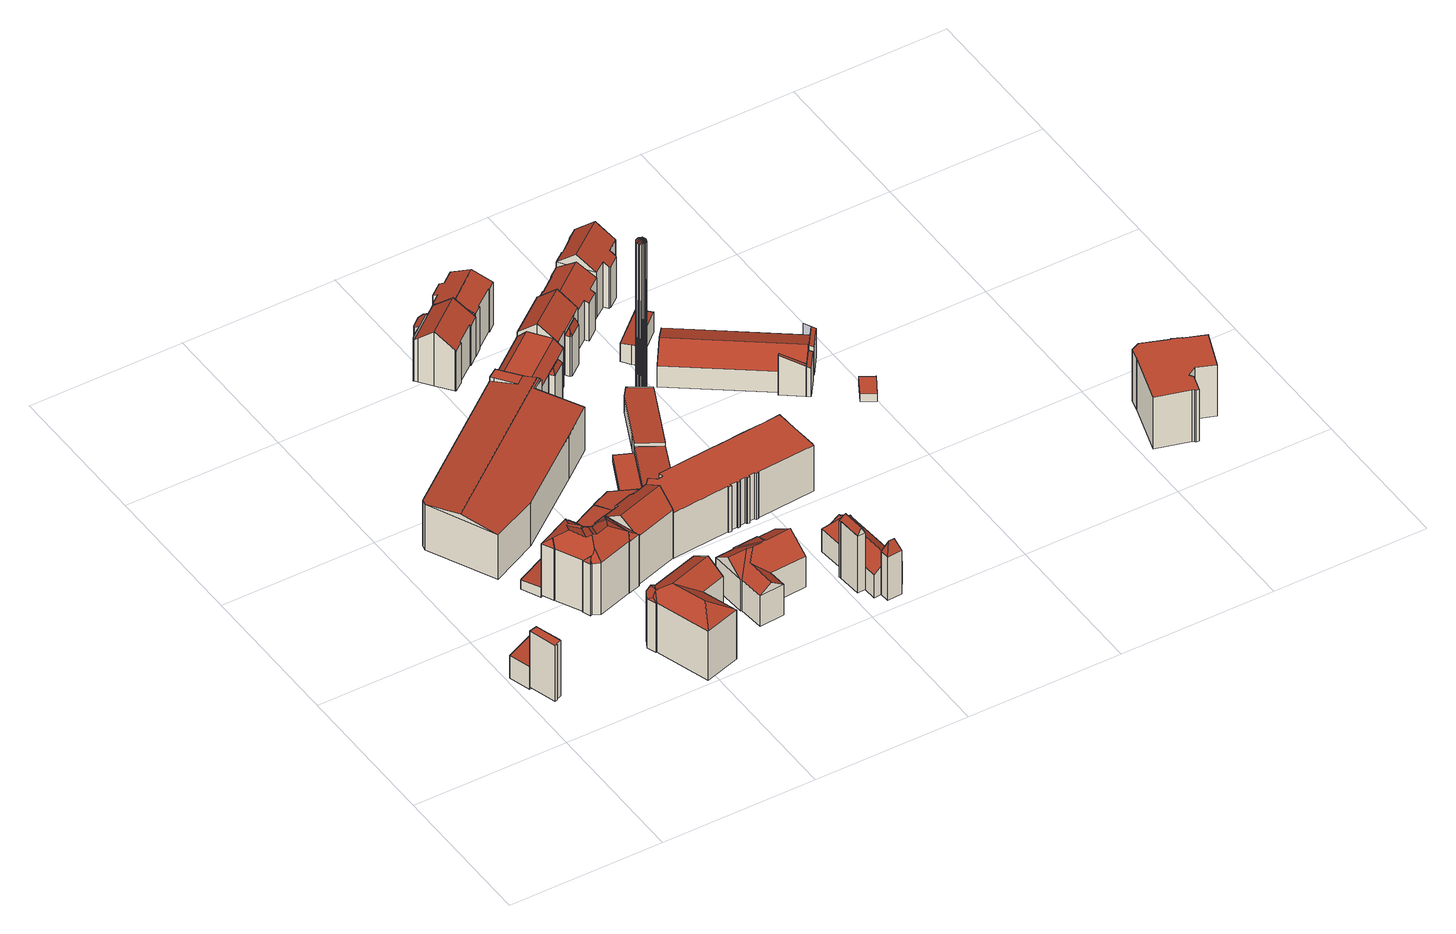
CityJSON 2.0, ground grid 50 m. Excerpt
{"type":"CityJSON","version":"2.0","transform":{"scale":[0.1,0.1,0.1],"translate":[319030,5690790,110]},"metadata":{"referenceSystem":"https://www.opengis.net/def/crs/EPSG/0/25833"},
"CityObjects":{
"building1":{"type":"Building","attributes":{"Dachtyp_tdc":"tdcPolyFlatRoof","Gemeindeschluessel":14713000,"Dachneigung":0,"QualitaetDacherkennung":33,"Geometrietyp2DReferenz":"3000","function":"31001_9998","roofType":"1000","measuredHeight":20.4},"geometry":[{"type":"MultiSurface","lod":"2","boundaries":[[[0,1,2,3]],[[1,4,5,2]],[[4,6,7,5]],[[6,8,9,7]],[[8,10,11,9]],[[10,0,3,11]],[[10,8,6,4,1,0]],[[3,2,5,7,9,11]]],"semantics":{"surfaces":[{"type":"WallSurface"},{"type":"RoofSurface"},{"type":"GroundSurface"}],"values":[0,0,0,0,0,0,1,2]}}]},
"building2":{"type":"Building","attributes":{"Dachtyp_tdc":"tdcPolyFlatRoof","Gemeindeschluessel":14713000,"Dachneigung":3.09,"QualitaetDacherkennung":65,"Geometrietyp2DReferenz":"3000","function":"31001_9998","roofType":"2100","measuredHeight":8.96},"geometry":[{"type":"MultiSurface","lod":"2","boundaries":[[[12,13,14,15]],[[13,16,17,14]],[[16,18,19,17]],[[18,20,21,19]],[[20,22,23,21]],[[22,12,15,23]],[[22,20,18,16,13,12]],[[15,14,17,19,21,23]]],"semantics":{"surfaces":[{"type":"WallSurface"},{"type":"RoofSurface"},{"type":"GroundSurface"}],"values":[0,0,0,0,0,0,1,2]}}]},
"building3":{"type":"Building","attributes":{"Dachtyp_tdc":"tdcFreeFormRoof","Gemeindeschluessel":14713000,"Dachneigung":31.62,"QualitaetDacherkennung":44,"Geometrietyp2DReferenz":"3000","function":"31001_9998","roofType":"5000","measuredHeight":22.79},"geometry":[{"type":"MultiSurface","lod":"2","boundaries":[[[24,25,26,27]],[[25,28,29,26]],[[28,30,31,29]],[[30,32,33,31]],[[32,34,35,33]],[[34,36,37,35]],[[36,38,39,37]],[[38,40,41,39]],[[40,42,43,41]],[[42,44,45,43]],[[44,46,47,45]],[[46,48,49,47]],[[48,50,51,49]],[[50,52,53,51]],[[52,54,55,53]],[[54,56,57,55]],[[56,58,59,57]],[[58,60,61,59]],[[60,62,63,61]],[[62,64,65,63]],[[64,66,67,65]],[[66,68,69,67]],[[68,70,71,69]],[[70,72,73,71]],[[72,74,75,73]],[[74,24,27,75]],[[76,74,72]],[[77,78,79,76,72,70]],[[80,81,82,83,84,77,70,68]],[[85,80,68,66]],[[85,66,64]],[[60,86,87]],[[62,85,64]],[[62,80,85]],[[60,80,62]],[[87,80,60]],[[80,87,81]],[[86,60,58]],[[87,86,58,56]],[[82,81,87,56,54]],[[88,83,82,54,52]],[[88,52,50]],[[89,84,83,88,50,48]],[[90,91,89,48,46]],[[92,93,90,46,44]],[[92,44,42]],[[40,92,42]],[[38,92,40]],[[36,92,38]],[[94,92,36]],[[92,94,93]],[[94,36,34]],[[95,96,91,90,93,94,34,32]],[[95,32,30]],[[96,95,30,28]],[[78,77,84,89,91,96,28,25]],[[79,78,25,24]],[[76,79,24,74]],[[27,26,29,31,33,35,37,39,41,43,45,47,49,51,53,55,57,59,61,63,65,67,69,71,73,75]]],"semantics":{"surfaces":[{"type":"WallSurface"},{"type":"RoofSurface"},{"type":"GroundSurface"}],"values":[0,0,0,0,0,0,0,0,0,0,0,0,0,0,0,0,0,0,0,0,0,0,0,0,0,0,1,1,1,1,1,1,1,1,1,1,1,1,1,1,1,1,1,1,1,1,1,1,1,1,1,1,1,1,1,1,1,1,2]}}]},
"building4":{"type":"Building","attributes":{"Dachtyp_tdc":"tdcFreeFormRoof","Gemeindeschluessel":14713000,"Dachneigung":32.01,"QualitaetDacherkennung":43,"Geometrietyp2DReferenz":"3000","function":"31001_9998","roofType":"5000","measuredHeight":21.73},"geometry":[{"type":"MultiSurface","lod":"2","boundaries":[[[97,98,99,100]],[[98,101,102,99]],[[101,103,104,102]],[[103,105,106,104]],[[105,107,108,106]],[[107,109,110,108]],[[109,111,112,110]],[[111,113,114,112]],[[113,115,116,114]],[[115,117,118,116]],[[117,119,120,118]],[[119,121,122,120]],[[121,97,100,122]],[[123,121,119]],[[121,123,97]],[[124,125,126,123,119,117]],[[127,124,117,115]],[[127,115,113]],[[128,129,125,124,127,113,111]],[[128,111,109]],[[129,128,109,107]],[[130,126,125,129,107,105]],[[131,130,105,103]],[[131,103,101]],[[126,130,131,101,98]],[[123,126,98,97]],[[100,99,102,104,106,108,110,112,114,116,118,120,122]]],"semantics":{"surfaces":[{"type":"WallSurface"},{"type":"RoofSurface"},{"type":"GroundSurface"}],"values":[0,0,0,0,0,0,0,0,0,0,0,0,0,0,0,1,1,0,1,1,1,1,1,1,1,1,2]}}]},
"building5":{"type":"Building","attributes":{"Gemeindeschluessel":14713000,"Geometrietyp2DReferenz":"3000","function":"31001_9998","roofType":"9999"},"children":["building5-1","building5-2"]},
"building5-1":{"type":"BuildingPart","attributes":{"Dachtyp_tdc":"tdcPolyFlatRoof","Dachneigung":2.73,"QualitaetDacherkennung":82,"Geometrietyp2DReferenz":"3000","roofType":"2100","measuredHeight":3.74},"parents":["building5"],"geometry":[{"type":"MultiSurface","lod":"2","boundaries":[[[132,133,134,135,136]],[[133,137,138,134]],[[137,139,140,138]],[[139,141,142,140]],[[141,143,144,142]],[[143,145,146,144]],[[145,147,148,146]],[[145,143,141,139,137,133,132,147]],[[148,135,134,138,140,142,144,146]],[[132,136,147]],[[136,135,148,147]]],"semantics":{"surfaces":[{"type":"WallSurface"},{"type":"RoofSurface"},{"type":"GroundSurface"},{"type":"ClosureSurface"}],"values":[0,0,0,0,0,0,0,1,2,0,3]}}]},
"building5-2":{"type":"BuildingPart","attributes":{"Dachtyp_tdc":"tdcPolyFlatRoof","Dachneigung":3.11,"QualitaetDacherkennung":83,"Geometrietyp2DReferenz":"3000","roofType":"2100","measuredHeight":3.6},"parents":["building5"],"geometry":[{"type":"MultiSurface","lod":"2","boundaries":[[[149,150,151,152]],[[150,136,135,151]],[[147,153,154,148]],[[153,155,156,154]],[[155,157,158,156]],[[157,159,160,158]],[[159,161,162,160]],[[161,149,152,162]],[[161,159,157,155,153,147,136,150,149]],[[152,151,135,148,154,156,158,160,162]],[[148,135,136,147]]],"semantics":{"surfaces":[{"type":"WallSurface"},{"type":"RoofSurface"},{"type":"GroundSurface"},{"type":"ClosureSurface"}],"values":[0,0,0,0,0,0,0,0,1,2,3]}}]},
"building6":{"type":"Building","attributes":{"Dachtyp_tdc":"tdcFreeFormRoof","Gemeindeschluessel":14713000,"Dachneigung":10.08,"QualitaetDacherkennung":20,"Geometrietyp2DReferenz":"3000","function":"31001_9998","roofType":"5000","measuredHeight":18.52},"geometry":[{"type":"MultiSurface","lod":"2","boundaries":[[[163,164,165,166]],[[164,167,168,165]],[[167,169,170,168]],[[169,171,172,170]],[[171,173,174,172]],[[173,175,176,174]],[[175,177,178,176]],[[177,179,180,178]],[[179,163,166,180]],[[181,179,177,175,182]],[[164,163,181,182,173,171,169,167]],[[175,173,182]],[[163,179,181]],[[166,165,168,170,172,174,176,178,180]]],"semantics":{"surfaces":[{"type":"WallSurface"},{"type":"RoofSurface"},{"type":"GroundSurface"}],"values":[0,0,0,0,0,0,0,0,0,1,1,0,0,2]}}]},
"building7":{"type":"Building","attributes":{"Dachtyp_tdc":"tdcFreeFormRoof","Gemeindeschluessel":14713000,"Dachneigung":34.27,"QualitaetDacherkennung":80,"Geometrietyp2DReferenz":"3000","function":"31001_9998","roofType":"5000","measuredHeight":21.81},"geometry":[{"type":"MultiSurface","lod":"2","boundaries":[[[183,184,185,186]],[[184,187,188,185]],[[187,189,190,188]],[[189,191,192,190]],[[191,193,194,192]],[[193,195,196,194]],[[195,197,198,196]],[[197,199,200,198]],[[199,201,202,200]],[[201,183,186,202]],[[203,199,197,195,193,191,189,187,184,204]],[[183,201,203,204]],[[201,199,203]],[[184,183,204]],[[186,185,188,190,192,194,196,198,200,202]]],"semantics":{"surfaces":[{"type":"WallSurface"},{"type":"RoofSurface"},{"type":"GroundSurface"}],"values":[0,0,0,0,0,0,0,0,0,0,1,1,0,0,2]}}]},
"building8":{"type":"Building","attributes":{"Dachtyp_tdc":"tdcFreeFormRoof","Gemeindeschluessel":14713000,"Dachneigung":35.1,"QualitaetDacherkennung":60,"Geometrietyp2DReferenz":"3000","function":"31001_9998","roofType":"5000","measuredHeight":16.43},"geometry":[{"type":"MultiSurface","lod":"2","boundaries":[[[205,206,207,208]],[[206,209,210,207]],[[209,211,212,210]],[[211,213,214,212]],[[213,215,216,214]],[[215,217,218,216]],[[217,219,220,218]],[[219,221,222,220]],[[221,223,224,222]],[[223,225,226,224]],[[225,227,228,226]],[[227,229,230,228]],[[229,205,208,230]],[[231,232,229,227]],[[233,234,235,231,227,225]],[[233,225,223]],[[234,233,223,221]],[[236,237,238,239,240,235,234,221,219]],[[236,217,215]],[[217,236,219]],[[237,236,215,213]],[[238,237,213,211]],[[239,238,211,209]],[[240,239,209,206]],[[232,231,235,240,206,205]],[[232,205,229]],[[208,207,210,212,214,216,218,220,222,224,226,228,230]]],"semantics":{"surfaces":[{"type":"WallSurface"},{"type":"RoofSurface"},{"type":"GroundSurface"}],"values":[0,0,0,0,0,0,0,0,0,0,0,0,0,1,1,0,1,1,0,0,1,1,1,1,1,0,2]}}]},
"building9":{"type":"Building","attributes":{"Gemeindeschluessel":14713000,"Dachneigung":90,"Dachorientierung":0,"MittlereTraufHoehe":128.42,"QualitaetDacherkennung":96,"ObjektHoehe":17.37,"BodenHoehe":111.05,"Geometrietyp2DReferenz":"3000","AbsoluteHoehe":128.42,"Dachflaeche":51.91,"function":"31001_9998","roofType":"1000","measuredHeight":17.37,"storeysAboveGround":6},"geometry":[{"type":"MultiSurface","lod":"2","boundaries":[[[241,242,243,244]],[[242,245,246,243]],[[245,247,248,246]],[[247,249,250,248]],[[249,241,244,250]],[[249,247,245,242,241]],[[244,243,246,248,250]]],"semantics":{"surfaces":[{"type":"WallSurface"},{"type":"RoofSurface"},{"type":"GroundSurface"}],"values":[0,0,0,0,0,1,2]}}]},
"building10":{"type":"Building","attributes":{"Dachtyp_tdc":"tdcPolyFlatRoof","Gemeindeschluessel":14713000,"Dachneigung":0,"QualitaetDacherkennung":86,"Geometrietyp2DReferenz":"3000","function":"31001_2463","roofType":"1000","measuredHeight":2.29},"geometry":[{"type":"MultiSurface","lod":"2","boundaries":[[[251,252,253,254]],[[252,255,256,253]],[[255,257,258,256]],[[257,251,254,258]],[[257,255,252,251]],[[254,253,256,258]]],"semantics":{"surfaces":[{"type":"WallSurface"},{"type":"RoofSurface"},{"type":"GroundSurface"}],"values":[0,0,0,0,1,2]}}]},
"building11":{"type":"Building","attributes":{"Gemeindeschluessel":14713000,"Geometrietyp2DReferenz":"3000","function":"31001_9998","roofType":"9999"},"children":["building11-1","building11-2"]},
"building11-1":{"type":"BuildingPart","attributes":{"Dachtyp_tdc":"tdcPolyFlatRoof","Dachneigung":29.28,"QualitaetDacherkennung":52,"Geometrietyp2DReferenz":"3000","roofType":"2100","measuredHeight":16.07},"parents":["building11"],"geometry":[{"type":"MultiSurface","lod":"2","boundaries":[[[259,260,261,262,263]],[[260,264,265,261]],[[264,266,267,265]],[[266,268,269,267]],[[268,270,271,269]],[[270,272,273,271]],[[272,274,275,273]],[[274,276,277,278,275]],[[274,272,270,268,266,264,260,259,276]],[[278,262,261,265,267,269,271,273,275]],[[259,263,277,276]],[[263,262,278,277]]],"semantics":{"surfaces":[{"type":"WallSurface"},{"type":"RoofSurface"},{"type":"GroundSurface"},{"type":"ClosureSurface"}],"values":[0,0,0,0,0,0,0,0,1,2,0,3]}}]},
"building11-2":{"type":"BuildingPart","attributes":{"Dachtyp_tdc":"tdcGableRoof","Dachneigung":37.31,"QualitaetDacherkennung":60,"Geometrietyp2DReferenz":"3000","roofType":"3100","measuredHeight":19.65},"parents":["building11"],"geometry":[{"type":"MultiSurface","lod":"2","boundaries":[[[279,280,281,282]],[[280,283,284,281]],[[283,285,286,284]],[[285,287,288,286]],[[287,289,290,288]],[[289,291,292,290]],[[291,293,294,292]],[[293,263,262,294]],[[277,295,296,278]],[[295,297,298,296]],[[297,299,300,298]],[[299,301,302,300]],[[301,279,282,302]],[[297,295,277,263,293,291]],[[291,289,287,285,283,280,279,301,299,297]],[[282,281,284,286,288,290,292,294,262,278,296,298,300,302]],[[277,278,262,263]]],"semantics":{"surfaces":[{"type":"WallSurface"},{"type":"RoofSurface"},{"type":"GroundSurface"},{"type":"ClosureSurface"}],"values":[0,0,0,0,0,0,0,0,0,0,0,0,0,1,1,2,3]}}]},
"building12":{"type":"Building","attributes":{"Gemeindeschluessel":14713000,"Dachtyp_tdc":"tdcPolyFlatRoof","Dachneigung":4.76,"QualitaetDacherkennung":88,"Geometrietyp2DReferenz":"3000","function":"31001_2463","roofType":"2100","measuredHeight":4.45},"geometry":[{"type":"MultiSurface","lod":"2","boundaries":[[[303,304,305,306]],[[304,307,308,305]],[[307,309,310,308]],[[309,311,312,310]],[[311,313,314,312]],[[313,315,316,314]],[[315,303,306,316]],[[315,313,311,309,307,304,303]],[[306,305,308,310,312,314,316]]],"semantics":{"surfaces":[{"type":"WallSurface"},{"type":"RoofSurface"},{"type":"GroundSurface"}],"values":[0,0,0,0,0,0,0,1,2]}}]},
"building13":{"type":"Building","attributes":{"Gemeindeschluessel":14713000,"Geometrietyp2DReferenz":"3000","function":"31001_9998","roofType":"9999"},"children":["building13-1","building13-2"]},
"building13-1":{"type":"BuildingPart","attributes":{"Dachtyp_tdc":"tdcFreeFormRoof","Dachneigung":61.38,"QualitaetDacherkennung":21,"Geometrietyp2DReferenz":"3000","roofType":"5000","measuredHeight":16.01},"parents":["building13"],"geometry":[{"type":"MultiSurface","lod":"2","boundaries":[[[317,318,319,320,321]],[[318,322,323,319]],[[322,324,325,323]],[[326,324,322]],[[327,326,322,318]],[[327,318,317,328]],[[326,327,328,324]],[[320,319,323,325,329]],[[328,329,325,324]],[[321,328,317]],[[321,320,329,328]]],"semantics":{"surfaces":[{"type":"WallSurface"},{"type":"RoofSurface"},{"type":"GroundSurface"},{"type":"ClosureSurface"}],"values":[0,0,0,1,1,1,1,2,3,0,3]}}]},
"building13-2":{"type":"BuildingPart","attributes":{"Dachtyp_tdc":"tdcCutGableRoof","Dachneigung":2.01,"QualitaetDacherkennung":74,"Geometrietyp2DReferenz":"3000","roofType":"9999","measuredHeight":17.24},"parents":["building13"],"geometry":[{"type":"MultiSurface","lod":"2","boundaries":[[[330,331,332,333]],[[331,321,320,332]],[[324,334,325]],[[334,335,336,325]],[[335,337,338,336]],[[337,339,340,338]],[[339,341,342,340]],[[341,343,344,342]],[[343,345,346,344]],[[345,347,348,346]],[[347,349,350,348]],[[349,351,352,350]],[[351,330,333,352]],[[339,337,335,334,324,328,321,331,330,351]],[[349,347,345,343,341]],[[351,349,341,339]],[[333,332,320,329,325,336,338,340,342,344,346,348,350,352]],[[329,320,321,328]],[[324,325,329,328]]],"semantics":{"surfaces":[{"type":"WallSurface"},{"type":"RoofSurface"},{"type":"GroundSurface"},{"type":"ClosureSurface"}],"values":[0,0,0,0,0,0,0,0,0,0,0,0,0,1,1,1,2,3,3]}}]},
"building14":{"type":"Building","attributes":{"Dachtyp_tdc":"tdcPolyFlatRoof","Gemeindeschluessel":14713000,"Dachneigung":0,"QualitaetDacherkennung":47,"Geometrietyp2DReferenz":"3000","function":"31001_9998","roofType":"1000","measuredHeight":16.75},"geometry":[{"type":"MultiSurface","lod":"2","boundaries":[[[353,354,355,356,357,358,359,360,361,362,363,364,365,366,367,368,369,370,371,372,373,374,375,376,377,378,379,380,381,382,383,384,385,386,387,388,389,390,391]],[[392,393,394,395,396,397,398,399,400,401,402,403,404,405,406,407,408,409,410,411,412,413,414,415,416,417,418,419,420,421,422,423,424,425,426,427,428,429,430]],[[391,390,393,392]],[[390,389,394,393]],[[389,388,395,394]],[[388,387,396,395]],[[387,386,397,396]],[[386,385,398,397]],[[385,384,399,398]],[[384,383,400,399]],[[383,382,401,400]],[[382,381,402,401]],[[381,380,403,402]],[[380,379,404,403]],[[379,378,405,404]],[[378,377,406,405]],[[377,376,407,406]],[[376,375,408,407]],[[375,374,409,408]],[[374,373,410,409]],[[373,372,411,410]],[[372,371,412,411]],[[371,370,413,412]],[[370,369,414,413]],[[369,368,415,414]],[[368,367,416,415]],[[367,366,417,416]],[[366,365,418,417]],[[365,364,419,418]],[[364,363,420,419]],[[363,362,421,420]],[[362,361,422,421]],[[361,360,423,422]],[[360,359,424,423]],[[359,358,425,424]],[[358,357,426,425]],[[357,356,427,426]],[[356,355,428,427]],[[355,354,429,428]],[[354,353,430,429]],[[353,391,392,430]]],"semantics":{"surfaces":[{"type":"RoofSurface"},{"type":"GroundSurface"},{"type":"WallSurface"}],"values":[0,1,2,2,2,2,2,2,2,2,2,2,2,2,2,2,2,2,2,2,2,2,2,2,2,2,2,2,2,2,2,2,2,2,2,2,2,2,2,2,2]}}]},
"building15":{"type":"Building","attributes":{"Gemeindeschluessel":14713000,"Geometrietyp2DReferenz":"3000","function":"31001_9998","roofType":"9999"},"children":["building15-1","building15-2","building15-3"]},
"building15-1":{"type":"BuildingPart","attributes":{"Dachtyp_tdc":"tdcFreeFormRoof","Dachneigung":69.56,"QualitaetDacherkennung":9,"Geometrietyp2DReferenz":"3000","roofType":"5000","measuredHeight":19.92},"parents":["building15"],"geometry":[{"type":"MultiSurface","lod":"2","boundaries":[[[431,432,433,434]],[[432,435,436,433]],[[435,437,438,436]],[[437,439,438]],[[431,434,440]],[[441,437,435]],[[442,441,435,432]],[[442,432,431]],[[441,442,431,437]],[[433,436,438,443,434]],[[440,444,439,437,431]],[[440,434,443,444]],[[443,438,439,444]]],"semantics":{"surfaces":[{"type":"WallSurface"},{"type":"RoofSurface"},{"type":"GroundSurface"},{"type":"ClosureSurface"}],"values":[0,0,0,0,0,1,1,1,1,2,0,3,3]}}]},
"building15-2":{"type":"BuildingPart","attributes":{"Dachtyp_tdc":"tdcFreeFormRoof","Dachneigung":63.8,"QualitaetDacherkennung":9,"Geometrietyp2DReferenz":"3000","roofType":"5000","measuredHeight":23.28},"parents":["building15"],"geometry":[{"type":"MultiSurface","lod":"2","boundaries":[[[445,446,447,448,449]],[[446,450,451,447]],[[450,452,453,451]],[[452,454,455,453]],[[454,456,457,455]],[[456,458,457]],[[454,452,459,446,460,461]],[[461,460,445,456]],[[461,456,454]],[[450,459,452]],[[446,459,450]],[[445,460,446]],[[448,447,451,453,455,457]],[[449,458,456,445]],[[449,448,457,458]]],"semantics":{"surfaces":[{"type":"WallSurface"},{"type":"RoofSurface"},{"type":"GroundSurface"},{"type":"ClosureSurface"}],"values":[0,0,0,0,0,0,1,1,1,0,0,0,2,0,3]}}]},
"building15-3":{"type":"BuildingPart","attributes":{"Dachtyp_tdc":"tdcHipAndGableRoof","Dachneigung":43.16,"QualitaetDacherkennung":60,"Geometrietyp2DReferenz":"3000","roofType":"5000","measuredHeight":12.64},"parents":["building15"],"geometry":[{"type":"MultiSurface","lod":"2","boundaries":[[[439,462,463,438]],[[462,464,465,463]],[[464,449,448,465]],[[458,466,457]],[[466,467,468,457]],[[467,469,470,468]],[[469,471,472,470]],[[471,473,474,472]],[[473,475,476,474]],[[475,440,434,476]],[[471,469,467,477]],[[467,466,458,449,464,462,439,444,477]],[[444,440,475,473,471,477]],[[434,443,438,463,465,448,457,468,470,472,474,476]],[[443,434,440,444]],[[443,444,439,438]],[[458,457,448,449]]],"semantics":{"surfaces":[{"type":"WallSurface"},{"type":"RoofSurface"},{"type":"GroundSurface"},{"type":"ClosureSurface"}],"values":[0,0,0,0,0,0,0,0,0,0,1,1,1,2,3,3,3]}}]},
"building16":{"type":"Building","attributes":{"Dachtyp_tdc":"tdcFreeFormRoof","Gemeindeschluessel":14713000,"Dachneigung":24.02,"QualitaetDacherkennung":42,"Geometrietyp2DReferenz":"3000","function":"31001_9998","roofType":"5000","measuredHeight":18.43},"geometry":[{"type":"MultiSurface","lod":"2","boundaries":[[[478,479,480,481]],[[479,482,483,480]],[[482,484,485,483]],[[484,486,487,485]],[[486,488,489,487]],[[488,490,491,489]],[[490,492,493,491]],[[492,494,495,493]],[[494,496,497,495]],[[496,498,499,497]],[[500,479,478,501,502,503,504,498,505]],[[490,488,486,484,482,500,505,496,494,492]],[[498,504,506,499]],[[504,503,507,506]],[[503,502,508,507]],[[502,501,509,508]],[[501,478,481,509]],[[482,479,500]],[[498,496,505]],[[499,506,507,508,509,481,480,483,485,487,489,491,493,495,497]]],"semantics":{"surfaces":[{"type":"WallSurface"},{"type":"RoofSurface"},{"type":"GroundSurface"}],"values":[0,0,0,0,0,0,0,0,0,0,1,1,0,0,0,0,0,0,0,2]}}]},
"building17":{"type":"Building","attributes":{"Dachtyp_tdc":"tdcPolyFlatRoof","Gemeindeschluessel":14713000,"Dachneigung":4.49,"QualitaetDacherkennung":85,"Geometrietyp2DReferenz":"3000","function":"31001_2463","roofType":"2100","measuredHeight":5.58},"geometry":[{"type":"MultiSurface","lod":"2","boundaries":[[[510,511,312,314]],[[511,512,513,312]],[[512,514,515,513]],[[514,516,517,515]],[[516,518,519,517]],[[518,520,521,519]],[[520,522,523,521]],[[522,510,314,523]],[[522,520,518,516,514,512,511,510]],[[314,312,513,515,517,519,521,523]]],"semantics":{"surfaces":[{"type":"WallSurface"},{"type":"RoofSurface"},{"type":"GroundSurface"}],"values":[0,0,0,0,0,0,0,0,1,2]}}]},
"building18":{"type":"Building","attributes":{"Dachtyp_tdc":"tdcFreeFormRoof","Gemeindeschluessel":14713000,"Dachneigung":30.57,"QualitaetDacherkennung":40,"Geometrietyp2DReferenz":"3000","function":"31001_9998","roofType":"5000","measuredHeight":4.88},"geometry":[{"type":"MultiSurface","lod":"2","boundaries":[[[524,525,526,527]],[[525,528,529,526]],[[528,530,531,529]],[[530,532,533,531]],[[532,534,535,533]],[[534,536,537,535]],[[536,524,527,537]],[[530,528,525,538,532]],[[534,532,538,524,536]],[[525,524,538]],[[527,526,529,531,533,535,537]]],"semantics":{"surfaces":[{"type":"WallSurface"},{"type":"RoofSurface"},{"type":"GroundSurface"}],"values":[0,0,0,0,0,0,0,1,1,0,2]}}]},
"building19":{"type":"Building","attributes":{"Gemeindeschluessel":14713000,"Geometrietyp2DReferenz":"3000","function":"31001_9998","roofType":"9999"},"children":["building19-1","building19-2"]},
"building19-1":{"type":"BuildingPart","attributes":{"Dachtyp_tdc":"tdcFreeFormRoof","Dachneigung":69.5,"QualitaetDacherkennung":16,"Geometrietyp2DReferenz":"3000","roofType":"5000","measuredHeight":17.27},"parents":["building19"],"geometry":[{"type":"MultiSurface","lod":"2","boundaries":[[[539,540,541,542]],[[540,543,544,541]],[[543,545,546,544]],[[545,547,548,546]],[[547,549,550,548]],[[549,551,552,550]],[[553,539,542]],[[551,549,554,555]],[[549,547,554]],[[547,545,556,557,555,554]],[[545,543,556]],[[543,540,539,553,540,557,556]],[[540,551,555,557]],[[541,544,546,548,550,552,541,542]],[[541,552,551,540]],[[541,540,553,542]]],"semantics":{"surfaces":[{"type":"WallSurface"},{"type":"RoofSurface"},{"type":"GroundSurface"},{"type":"ClosureSurface"}],"values":[0,0,0,0,0,0,0,1,1,1,1,1,1,2,3,3]}}]},
"building19-2":{"type":"BuildingPart","attributes":{"Dachtyp_tdc":"tdcGableRoof","Dachneigung":39.05,"QualitaetDacherkennung":70,"Geometrietyp2DReferenz":"3000","roofType":"3100","measuredHeight":20.92},"parents":["building19"],"geometry":[{"type":"MultiSurface","lod":"2","boundaries":[[[558,559,560,552,551]],[[559,561,562,560]],[[561,563,564,562]],[[563,565,566,564]],[[565,567,568,566]],[[567,569,570,568]],[[569,571,572,570]],[[571,573,542,572]],[[573,553,542]],[[569,567,565,563]],[[563,561,559,558,573,571,569]],[[541,552,560,562,564,566,568,570,572,542]],[[551,540,553,573,558]],[[551,552,541,540]],[[541,542,553,540]]],"semantics":{"surfaces":[{"type":"WallSurface"},{"type":"RoofSurface"},{"type":"GroundSurface"},{"type":"ClosureSurface"}],"values":[0,0,0,0,0,0,0,0,0,1,1,2,0,3,3]}}]},
"building20":{"type":"Building","attributes":{"Stand_DGM":"2023","Stand_Basis-DLM":"2022","Gemeindeschluessel":"14713000","ObjektHoehe":55,"Stand_Laserscan":"2023","BodenHoehe":111.44,"Stand_3D-Stadtmodell":"2025","Geometrietyp2DReferenz":1000,"AbsoluteHoehe":166.44,"function":"51002_1260","roofType":"9999","measuredHeight":55},"geometry":[{"type":"MultiSurface","lod":"2","boundaries":[[[574,575,576]],[[574,576,577]],[[574,577,578]],[[574,578,579]],[[574,579,580]],[[574,580,581]],[[574,581,582]],[[574,582,583]],[[574,583,584]],[[574,584,585]],[[574,585,586]],[[574,586,587]],[[574,587,588]],[[574,588,589]],[[574,589,590]],[[574,590,591]],[[574,591,592]],[[574,592,593]],[[576,575,594]],[[576,594,595]],[[575,574,596]],[[575,596,594]],[[574,593,597]],[[574,597,596]],[[593,592,598]],[[593,598,597]],[[592,591,599]],[[592,599,598]],[[591,590,600]],[[591,600,599]],[[590,589,601]],[[590,601,600]],[[589,588,602]],[[589,602,601]],[[588,587,603]],[[588,603,602]],[[587,586,604]],[[587,604,603]],[[586,585,605]],[[586,605,604]],[[585,584,606]],[[585,606,605]],[[584,583,607]],[[584,607,606]],[[583,582,608]],[[583,608,607]],[[582,581,609]],[[582,609,608]],[[581,580,610]],[[581,610,609]],[[580,579,611]],[[580,611,610]],[[579,578,612]],[[579,612,611]],[[578,577,613]],[[578,613,612]],[[577,576,595]],[[577,595,613]],[[613,595,594]],[[613,594,596]],[[613,596,597]],[[613,597,598]],[[613,598,599]],[[613,599,600]],[[613,600,601]],[[613,601,602]],[[613,602,603]],[[613,603,604]],[[613,604,605]],[[613,605,606]],[[613,606,607]],[[613,607,608]],[[613,608,609]],[[613,609,610]],[[613,610,611]],[[613,611,612]]],"semantics":{"surfaces":[{"type":"RoofSurface"},{"type":"WallSurface"},{"type":"GroundSurface"}],"values":[0,0,0,0,0,0,0,0,0,0,0,0,0,0,0,0,0,0,1,1,1,1,1,1,1,1,1,1,1,1,1,1,1,1,1,1,1,1,1,1,1,1,1,1,1,1,1,1,1,1,1,1,1,1,1,1,1,1,2,2,2,2,2,2,2,2,2,2,2,2,2,2,2,2,2,2]}}]},
"building21":{"type":"Building","attributes":{"Dachtyp_tdc":"tdcFreeFormRoof","Gemeindeschluessel":14713000,"Dachneigung":33.47,"QualitaetDacherkennung":63,"Geometrietyp2DReferenz":"3000","function":"31001_9998","roofType":"5000","measuredHeight":18.44},"geometry":[{"type":"MultiSurface","lod":"2","boundaries":[[[614,615,616,617]],[[615,618,619,616]],[[618,620,621,619]],[[620,622,623,621]],[[622,624,625,623]],[[624,626,627,625]],[[626,628,629,627]],[[628,630,631,629]],[[630,632,633,631]],[[632,634,635,633]],[[634,636,637,635]],[[636,614,617,637]],[[615,614,638,639,624,622,620,618]],[[636,634,632,630,628,626,639,638]],[[626,624,639]],[[614,636,638]],[[617,616,619,621,623,625,627,629,631,633,635,637]]],"semantics":{"surfaces":[{"type":"WallSurface"},{"type":"RoofSurface"},{"type":"GroundSurface"}],"values":[0,0,0,0,0,0,0,0,0,0,0,0,1,1,0,0,2]}}]},
"building22":{"type":"Building","attributes":{"Dachtyp_tdc":"tdcPolyFlatRoof","Gemeindeschluessel":14713000,"Dachneigung":5.95,"QualitaetDacherkennung":72,"Geometrietyp2DReferenz":"3000","function":"31001_9998","roofType":"2100","measuredHeight":7.22},"geometry":[{"type":"MultiSurface","lod":"2","boundaries":[[[640,641,642,643]],[[641,644,645,642]],[[644,646,647,645]],[[646,648,649,647]],[[648,650,651,649]],[[650,652,653,651]],[[652,640,643,653]],[[652,650,648,646,644,641,640]],[[643,642,645,647,649,651,653]]],"semantics":{"surfaces":[{"type":"WallSurface"},{"type":"RoofSurface"},{"type":"GroundSurface"}],"values":[0,0,0,0,0,0,0,1,2]}}]},
"building23":{"type":"Building","attributes":{"Dachtyp_tdc":"tdcFreeFormRoof","Gemeindeschluessel":14713000,"Dachneigung":38.75,"QualitaetDacherkennung":55,"Geometrietyp2DReferenz":"3000","function":"31001_9998","roofType":"5000","measuredHeight":21.34},"geometry":[{"type":"MultiSurface","lod":"2","boundaries":[[[654,655,656,637]],[[655,657,658,656]],[[657,659,660,658]],[[659,661,662,660]],[[661,663,664,662]],[[663,665,666,664]],[[665,667,668,666]],[[667,669,670,668]],[[669,671,672,670]],[[671,673,674,672]],[[673,675,676,674]],[[675,677,678,676]],[[677,679,617,678]],[[679,654,637,617]],[[667,665,680,681,679,677,675,673,671,669]],[[663,661,659,657,655,654,681,680]],[[665,663,680]],[[654,679,681]],[[637,656,658,660,662,664,666,668,670,672,674,676,678,617]]],"semantics":{"surfaces":[{"type":"WallSurface"},{"type":"RoofSurface"},{"type":"GroundSurface"}],"values":[0,0,0,0,0,0,0,0,0,0,0,0,0,0,1,1,0,0,2]}}]},
"building24":{"type":"Building","attributes":{"Gemeindeschluessel":14713000,"Geometrietyp2DReferenz":"3000","function":"31001_9998","roofType":"9999"},"children":["building24-1","building24-2","building24-3","building24-4","building24-5"]},
"building24-1":{"type":"BuildingPart","attributes":{"Dachtyp_tdc":"tdcPolyFlatRoof","Dachneigung":7.65,"QualitaetDacherkennung":49,"Geometrietyp2DReferenz":"3000","roofType":"2100","measuredHeight":6.35},"parents":["building24"],"geometry":[{"type":"MultiSurface","lod":"2","boundaries":[[[682,683,684,685]],[[683,686,687,684]],[[686,688,689,687]],[[688,690,691,689]],[[690,692,693,691]],[[692,694,695,693]],[[694,696,697,695]],[[696,698,699,697]],[[698,700,701,699]],[[700,702,703,701]],[[702,704,705,703]],[[706,682,685,707]],[[706,704,702,700,698,696,694,692,690,688,686,683,682]],[[685,684,687,689,691,693,695,697,699,701,703,705,707]],[[707,705,704,706]]],"semantics":{"surfaces":[{"type":"WallSurface"},{"type":"RoofSurface"},{"type":"GroundSurface"},{"type":"ClosureSurface"}],"values":[0,0,0,0,0,0,0,0,0,0,0,0,1,2,3]}}]},
"building24-2":{"type":"BuildingPart","attributes":{"Dachtyp_tdc":"tdcGableRoof","Dachneigung":23.63,"QualitaetDacherkennung":70,"Geometrietyp2DReferenz":"3000","roofType":"3100","measuredHeight":11.34},"parents":["building24"],"geometry":[{"type":"MultiSurface","lod":"2","boundaries":[[[708,709,710,711]],[[712,713,714,715]],[[713,716,706,707,714]],[[716,717,718,719,720,721,722]],[[712,723,724,718,717,713]],[[713,717,716]],[[708,725,719,718,724,709]],[[726,711,710,727,715,714,707,705]],[[708,711,726,721]],[[727,710,709,723]],[[715,727,723,712]],[[704,706,716,722]],[[705,707,706,704]],[[726,705,704,722,721]],[[709,724,723]],[[719,725,720]],[[720,725,708,721]]],"semantics":{"surfaces":[{"type":"WallSurface"},{"type":"RoofSurface"},{"type":"GroundSurface"},{"type":"ClosureSurface"}],"values":[0,0,0,1,1,0,0,2,3,3,3,0,3,3,3,0,3]}}]},
"building24-3":{"type":"BuildingPart","attributes":{"Dachtyp_tdc":"tdcPolyFlatRoof","Dachneigung":23,"QualitaetDacherkennung":40,"Geometrietyp2DReferenz":"3000","roofType":"2100","measuredHeight":11.78},"parents":["building24"],"geometry":[{"type":"MultiSurface","lod":"2","boundaries":[[[728,729,730,731]],[[729,725,708,711,730]],[[725,729,728,732,733,732,720]],[[726,705,726,731,730,711]],[[732,733,705,726,721]],[[728,731,726,732]],[[733,732,726,705]],[[732,721,720]],[[721,726,711,708]],[[721,708,725,720]]],"semantics":{"surfaces":[{"type":"WallSurface"},{"type":"RoofSurface"},{"type":"GroundSurface"},{"type":"ClosureSurface"}],"values":[0,0,1,2,3,0,3,0,3,3]}}]},
"building24-4":{"type":"BuildingPart","attributes":{"Dachtyp_tdc":"tdcPolyFlatRoof","Dachneigung":24.71,"QualitaetDacherkennung":55,"Geometrietyp2DReferenz":"3000","roofType":"2100","measuredHeight":14.46},"parents":["building24"],"geometry":[{"type":"MultiSurface","lod":"2","boundaries":[[[734,735,736,737]],[[734,738,712,715,735]],[[734,737,739,738]],[[715,727,736,735]],[[739,723,712,738]],[[723,727,715,712]],[[723,739,737,736,727]]],"semantics":{"surfaces":[{"type":"WallSurface"},{"type":"RoofSurface"},{"type":"GroundSurface"},{"type":"ClosureSurface"}],"values":[0,0,1,2,0,3,3]}}]},
"building24-5":{"type":"BuildingPart","attributes":{"Dachtyp_tdc":"tdcPolyFlatRoof","Dachneigung":21.08,"QualitaetDacherkennung":40,"Geometrietyp2DReferenz":"3000","roofType":"2100","measuredHeight":10.87},"parents":["building24"],"geometry":[{"type":"MultiSurface","lod":"2","boundaries":[[[740,737,736,741]],[[742,743,744,710,709,724]],[[743,740,741,744]],[[743,742,739,737,740]],[[741,736,727,710,744]],[[742,724,723,739]],[[709,710,727,723]],[[709,723,724]],[[739,723,727,736,737]]],"semantics":{"surfaces":[{"type":"WallSurface"},{"type":"RoofSurface"},{"type":"GroundSurface"},{"type":"ClosureSurface"}],"values":[0,0,0,1,2,0,3,3,3]}}]},
"building25":{"type":"Building","attributes":{"Dachtyp_tdc":"tdcPolyFlatRoof","Gemeindeschluessel":14713000,"Dachneigung":0,"QualitaetDacherkennung":68,"Geometrietyp2DReferenz":"3000","function":"31001_9998","roofType":"1000","measuredHeight":2.72},"geometry":[{"type":"MultiSurface","lod":"2","boundaries":[[[745,746,747,748]],[[746,749,750,747]],[[749,751,752,750]],[[751,745,748,752]],[[751,749,746,745]],[[748,747,750,752]]],"semantics":{"surfaces":[{"type":"WallSurface"},{"type":"RoofSurface"},{"type":"GroundSurface"}],"values":[0,0,0,0,1,2]}}]},
"building26":{"type":"Building","attributes":{"Dachtyp_tdc":"tdcPolyFlatRoof","Gemeindeschluessel":14713000,"Dachneigung":0,"QualitaetDacherkennung":43,"Geometrietyp2DReferenz":"3000","function":"31001_9998","roofType":"1000","measuredHeight":18.72},"geometry":[{"type":"MultiSurface","lod":"2","boundaries":[[[753,754,755,756]],[[754,757,758,755]],[[757,759,760,758]],[[759,761,762,760]],[[761,763,764,762]],[[763,765,766,764]],[[765,767,768,766]],[[767,769,770,768]],[[769,771,772,770]],[[771,773,774,772]],[[773,775,776,774]],[[775,777,778,776]],[[777,779,780,778]],[[779,781,782,780]],[[781,783,784,782]],[[783,785,786,784]],[[785,787,788,786]],[[787,789,790,788]],[[789,753,756,790]],[[789,787,785,783,781,779,777,775,773,771,769,767,765,763,761,759,757,754,753]],[[756,755,758,760,762,764,766,768,770,772,774,776,778,780,782,784,786,788,790]]],"semantics":{"surfaces":[{"type":"WallSurface"},{"type":"RoofSurface"},{"type":"GroundSurface"}],"values":[0,0,0,0,0,0,0,0,0,0,0,0,0,0,0,0,0,0,0,1,2]}}]}
},
"vertices":[
[62,145,231],[54,143,231],[54,143,27],[62,145,27],[27,233,231],[27,233,27],[53,240,231],[53,240,27],[79,154,231],[79,154,27],[61,148,231],[61,148,27],
[6,304,100],[131,356,107],[131,356,18],[6,304,18],[155,280,107],[155,280,18],[51,247,101],[51,247,18],[53,240,101],[53,240,18],[27,233,100],[27,233,18],
[328,436,202],[330,437,202],[330,437,14],[328,436,14],[289,520,202],[289,520,14],[287,520,202],[287,520,14],[269,558,202],[269,558,14],[382,612,202],[382,612,14],[383,609,202],[383,609,14],[387,602,202],[387,602,14],[398,580,202],[398,580,14],[404,566,202],[404,566,14],[406,562,202],[406,562,14],[396,556,202],[396,556,14],[398,553,202],[398,553,14],[407,557,202],[407,557,14],[423,549,202],[423,549,14],[426,545,202],[426,545,14],[442,550,202],[442,550,14],[441,554,202],[441,554,14],[482,567,202],[482,567,14],[518,449,202],[518,449,14],[519,447,202],[519,447,14],[481,435,202],[481,435,14],[480,437,202],[480,437,14],[366,401,202],[366,401,14],[342,412,202],[342,412,14],[339,411,202],[339,411,14],[343,419,206],[369,440,224],[358,430,216],[353,429,214],[493,462,214],[443,488,238],[399,474,238],[389,478,242],[384,476,242],[494,460,214],[467,540,215],[469,535,215],[407,530,216],[368,482,235],[359,568,220],[345,533,236],[401,564,204],[368,573,220],[381,611,202],[298,548,215],[300,549,215],
[626,180,195],[544,154,195],[544,154,16],[626,180,16],[580,44,195],[580,44,16],[582,40,195],[582,40,16],[466,4,195],[466,4,16],[410,182,195],[410,182,16],[408,181,195],[408,181,16],[398,211,195],[398,211,16],[413,241,195],[413,241,16],[444,251,195],[444,251,16],[445,248,195],[445,248,16],[603,296,195],[603,296,16],[614,239,195],[614,239,16],[614,238,232],[429,217,211],[434,211,215],[469,192,233],[431,247,204],[409,198,205],[424,212,210],[505,80,233],[577,43,198],
[580,780,41],[642,809,38],[642,809,6],[580,780,6],[580,780,39],[676,794,38],[676,794,6],[731,768,38],[731,768,6],[721,745,39],[721,745,6],[686,666,43],[686,666,6],[640,688,43],[640,688,6],[613,728,42],[613,728,6],
[240,619,38],[244,622,38],[244,622,6],[240,619,6],[557,698,42],[557,698,6],[501,671,42],[501,671,6],[456,648,42],[456,648,6],[382,612,42],[382,612,6],[269,558,42],[269,558,6],
[646,1165,190],[611,1138,190],[611,1138,6],[646,1165,6],[702,1022,164],[702,1022,6],[602,944,164],[602,944,6],[360,757,164],[360,757,6],[208,685,170],[208,685,6],[104,900,171],[104,900,6],[108,920,169],[108,920,6],[564,1273,169],[564,1273,6],[641,1172,191],[155,795,191],
[518,449,192],[482,567,195],[482,567,16],[518,449,16],[479,574,190],[479,574,16],[542,592,190],[542,592,16],[539,604,182],[539,604,16],[601,624,182],[601,624,16],[605,614,190],[605,614,16],[636,622,190],[636,622,16],[656,630,189],[656,630,16],[660,495,192],[660,495,16],[658,562,234],[499,511,234],
[693,325,127],[754,330,127],[754,330,15],[693,325,15],[756,333,127],[756,333,15],[838,339,127],[838,339,15],[841,336,127],[841,336,15],[897,341,127],[897,341,15],[898,321,127],[898,321,15],[907,197,127],[907,197,15],[787,188,127],[787,188,15],[792,128,127],[792,128,15],[711,122,127],[711,122,15],[704,207,127],[704,207,15],[701,207,127],[701,207,15],[758,271,169],[697,266,169],[751,125,156],[744,226,156],[772,259,178],[902,269,178],[819,263,178],[815,264,179],[806,263,179],[804,261,178],
[616,1142,184],[543,1240,184],[543,1240,10],[616,1142,10],[535,1250,184],[535,1250,10],[566,1271,184],[566,1271,10],[650,1163,184],[650,1163,10],
[797,916,30],[731,768,30],[731,768,7],[797,916,7],[676,794,30],[676,794,7],[743,940,30],[743,940,7],
[454,1516,172],[453,1518,171],[453,1518,12],[454,1516,12],[454,1516,163],[474,1535,171],[474,1535,12],[491,1548,171],[491,1548,12],[484,1558,164],[484,1558,12],[487,1569,160],[487,1569,12],[517,1593,160],[517,1593,12],[532,1590,167],[532,1590,12],[538,1582,172],[538,1582,162],[538,1582,12],
[623,1487,157],[620,1490,160],[620,1490,12],[623,1487,12],[560,1443,160],[560,1443,12],[561,1440,158],[561,1440,12],[531,1417,158],[531,1417,12],[529,1419,160],[529,1419,12],[491,1469,208],[491,1469,12],[462,1506,172],[462,1506,12],[576,1612,162],[576,1612,12],[613,1565,208],[613,1565,12],[653,1515,160],[653,1515,12],[655,1513,157],[655,1513,12],
[742,735,51],[726,742,52],[726,742,8],[742,735,8],[721,745,53],[721,745,8],[731,768,53],[731,768,8],[797,916,53],[797,916,8],[877,881,45],[877,881,8],[802,709,45],[802,709,8],
[745,1237,154],[756,1223,154],[756,1223,11],[745,1237,11],[745,1237,153],[710,1187,154],[710,1187,11],[697,1201,154],[697,1201,11],[711,1200,171],[743,1225,171],[745,1238,154],[745,1238,11],
[782,1287,168],[792,1275,154],[792,1275,11],[782,1287,11],[697,1201,153],[648,1163,153],[648,1163,11],[646,1165,156],[646,1165,11],[630,1186,181],[630,1186,11],[582,1248,184],[582,1248,11],[565,1271,158],[565,1271,11],[566,1271,158],[566,1271,11],[708,1381,158],[708,1381,11],[725,1359,184],[725,1359,11],[774,1298,181],[774,1298,11],
[858,511,182],[879,512,182],[882,508,182],[888,508,182],[890,511,182],[892,514,182],[909,516,182],[912,512,182],[914,510,182],[920,510,182],[923,516,182],[940,517,182],[944,512,182],[951,513,182],[951,515,182],[1142,530,182],[1142,532,182],[1142,536,182],[1137,604,182],[1136,618,182],[1131,690,182],[1072,684,182],[1064,684,182],[1001,679,182],[973,677,182],[964,676,182],[915,672,182],[902,672,182],[882,670,182],[716,657,182],[717,640,182],[701,638,182],[683,652,182],[678,656,182],[656,630,182],[660,495,182],[848,509,182],[849,505,182],[858,505,182],[858,505,15],[849,505,15],[848,509,15],[660,495,15],[656,630,15],[678,656,15],[683,652,15],[701,638,15],[717,640,15],[716,657,15],[882,670,15],[902,672,15],[915,672,15],[964,676,15],[973,677,15],[1001,679,15],[1064,684,15],[1072,684,15],[1131,690,15],[1136,618,15],[1137,604,15],[1142,536,15],[1142,532,15],[1142,530,15],[951,515,15],[951,513,15],[944,512,15],[940,517,15],[923,516,15],[920,510,15],[914,510,15],[912,512,15],[909,516,15],[892,514,15],[890,511,15],[888,508,15],[882,508,15],[879,512,15],[858,511,15],
[1116,64,171],[1118,33,171],[1118,33,13],[1116,64,13],[1070,29,171],[1070,29,13],[1068,60,171],[1068,60,13],[1068,60,117],[1116,64,118],[1084,46,212],[1102,47,212],[1092,62,13],[1092,62,140],
[1041,102,220],[1016,100,220],[1016,100,13],[1041,102,13],[1041,102,95],[1011,180,220],[1011,180,13],[1010,180,220],[1010,180,13],[1009,186,220],[1009,186,13],[1035,188,220],[1035,188,13],[1035,188,95],[1011,180,222],[1029,101,246],[1023,175,246],
[1044,58,95],[1044,58,13],[1042,102,95],[1042,102,13],[1035,188,94],[1026,303,95],[1026,303,13],[1090,307,95],[1090,307,13],[1122,309,97],[1122,309,13],[1123,299,96],[1123,299,13],[1140,65,97],[1140,65,13],[1077,273,140],
[687,1699,167],[690,1701,167],[690,1701,10],[687,1699,10],[767,1604,167],[767,1604,10],[768,1602,166],[768,1602,10],[744,1583,166],[744,1583,10],[742,1585,167],[742,1585,10],[679,1536,168],[679,1536,10],[681,1534,166],[681,1534,10],[655,1513,167],[655,1513,10],[653,1515,168],[653,1515,10],[576,1612,167],[576,1612,10],[728,1653,195],[650,1671,167],[641,1682,160],[600,1650,160],[608,1638,167],[615,1563,195],[608,1638,10],[600,1650,10],[641,1682,10],[650,1671,10],
[877,881,57],[797,916,64],[813,952,64],[813,952,8],[880,1100,64],[880,1100,8],[906,1132,63],[906,1132,8],[909,1130,63],[909,1130,8],[974,1097,57],[974,1097,8],[973,1093,57],[973,1093,8],
[1087,357,46],[1147,362,46],[1147,362,15],[1087,357,15],[1148,357,46],[1148,357,15],[1152,301,46],[1152,301,15],[1123,299,64],[1123,299,15],[1122,309,64],[1122,309,15],[1090,307,46],[1090,307,15],[1118,359,64],
[880,1362,121],[870,1354,154],[870,1354,10],[880,1362,10],[880,1341,154],[880,1341,10],[880,1335,154],[880,1335,10],[838,1304,154],[838,1304,10],[833,1304,154],[833,1304,10],[823,1318,154],[823,1318,10],[880,1362,120],[836,1310,169],[837,1316,182],[874,1339,171],[868,1339,182],
[823,1318,169],[822,1318,169],[822,1318,10],[782,1287,169],[782,1287,10],[744,1336,219],[744,1336,10],[708,1381,173],[708,1381,10],[834,1478,173],[834,1478,10],[870,1432,219],[870,1432,10],[907,1383,169],[907,1383,10],[880,1362,169],
[978,1145,564],[976,1150,564],[974,1154,564],[970,1156,564],[965,1158,564],[961,1158,564],[956,1156,564],[952,1154,564],[950,1150,564],[948,1145,564],[948,1141,564],[950,1136,564],[952,1132,564],[956,1130,564],[961,1128,564],[965,1128,564],[970,1130,564],[974,1132,564],[976,1136,564],[978,1141,564],[976,1150,14],[974,1154,14],[978,1145,14],[978,1141,14],[976,1136,14],[974,1132,14],[970,1130,14],[965,1128,14],[961,1128,14],[956,1130,14],[952,1132,14],[950,1136,14],[948,1141,14],[948,1145,14],[950,1150,14],[952,1154,14],[956,1156,14],[961,1158,14],[965,1158,14],[970,1156,14],
[1027,1475,156],[986,1444,156],[986,1444,11],[1027,1475,11],[995,1433,147],[995,1433,11],[956,1403,147],[956,1403,11],[946,1413,156],[946,1413,11],[907,1383,156],[907,1383,11],[834,1478,159],[834,1478,11],[868,1503,159],[868,1503,11],[869,1501,161],[869,1501,11],[922,1542,161],[922,1542,11],[920,1544,159],[920,1544,11],[954,1570,159],[954,1570,11],[990,1523,196],[871,1431,196],
[983,1285,76],[1097,1384,76],[1097,1384,9],[983,1285,9],[1129,1342,82],[1129,1342,9],[1078,1297,82],[1078,1297,9],[1075,1298,81],[1075,1298,9],[1015,1245,81],[1015,1245,9],[1004,1258,80],[1004,1258,9],
[954,1570,178],[989,1597,178],[989,1597,11],[990,1595,179],[990,1595,11],[1038,1633,179],[1038,1633,11],[1037,1635,178],[1037,1635,11],[1071,1661,177],[1071,1661,11],[1145,1566,175],[1145,1566,11],[1107,1537,175],[1107,1537,11],[1118,1523,161],[1118,1523,11],[1117,1517,158],[1117,1517,11],[1082,1490,158],[1082,1490,11],[1077,1490,161],[1077,1490,11],[1065,1504,176],[1065,1504,11],[1027,1475,176],[1108,1614,224],[990,1523,224],
[1109,1270,75],[1111,1273,75],[1111,1273,12],[1109,1270,12],[1119,1267,75],[1119,1267,12],[1128,1261,75],[1128,1261,12],[1136,1255,75],[1136,1255,12],[1173,1228,75],[1173,1228,12],[1256,1167,75],[1256,1167,12],[1289,1143,75],[1289,1143,12],[1417,1049,75],[1417,1049,12],[1420,1047,75],[1420,1047,12],[1429,1040,75],[1429,1040,12],[1424,1034,74],[1424,1034,12],[1107,1267,74],[1107,1267,12],
[1394,957,89],[1382,940,89],[1382,940,12],[1394,957,12],[1283,937,89],[1011,1137,89],[1011,1137,12],[1283,937,12],[1107,1267,89],[1058,1200,125],[1392,955,125],[1394,957,124],[1399,963,120],[1442,1021,89],[1424,1034,89],[1346,892,89],[1382,940,117],[1394,957,120],[1442,1021,12],[1346,892,12],
[1453,1012,114],[1406,948,114],[1406,948,12],[1453,1012,12],[1442,1021,120],[1424,1034,130],
[1277,929,156],[1277,929,12],[1340,883,12],[1340,883,121],[1283,937,156],[1346,892,121],
[1351,875,115],[1351,875,12],[1382,940,121],[1393,932,115],[1393,932,12],
[1494,760,39],[1455,785,39],[1455,785,12],[1494,760,12],[1491,850,39],[1491,850,12],[1533,826,39],[1533,826,12],
[2174,195,205],[2160,148,205],[2160,148,17],[2174,195,17],[2157,139,205],[2157,139,17],[2148,141,205],[2148,141,17],[2146,145,205],[2146,145,17],[2140,147,205],[2140,147,17],[2032,179,205],[2032,179,17],[2082,344,205],[2082,344,17],[2081,344,205],[2081,344,17],[2091,382,205],[2091,382,17],[2119,395,205],[2119,395,17],[2205,362,205],[2205,362,17],[2206,364,205],[2206,364,17],[2235,352,205],[2235,352,17],[2234,350,205],[2234,350,17],[2302,324,205],[2302,324,17],[2255,202,205],[2255,202,17],[2197,224,205],[2197,224,17],[2166,206,205],[2166,206,17]
]}
